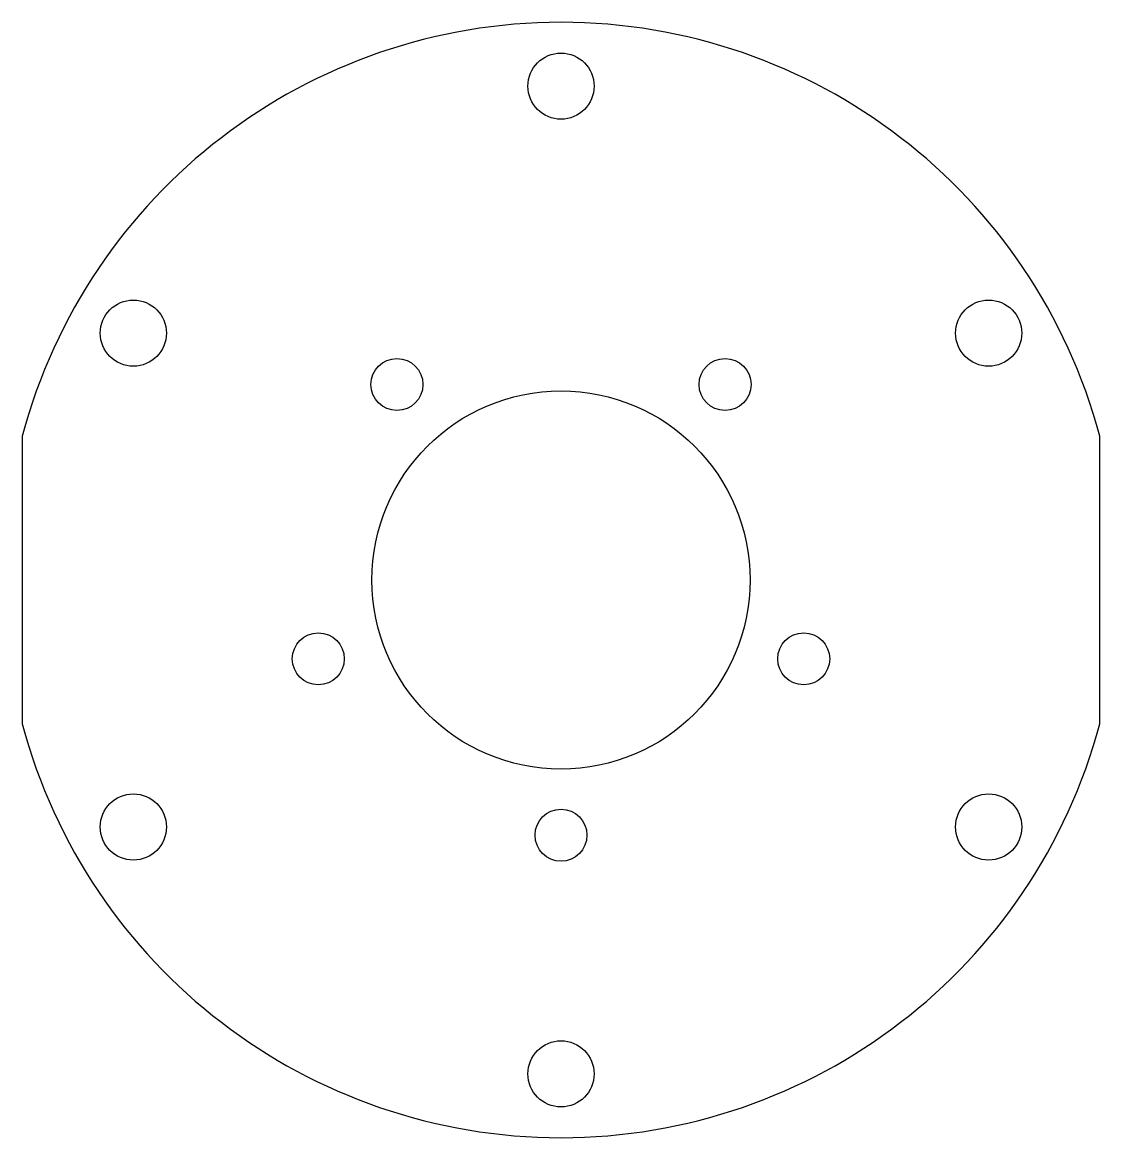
# Model space of a CAD drawing. Header units: millimetres. Extents: x -57 to 57, y -59 to 59.
import ezdxf

# ---------------------------------------------------------------- set-up
doc = ezdxf.new("R2010")
doc.units = ezdxf.units.MM
doc.layers.get('0').update_dxf_attribs({"linetype": 'CONTINUOUS'})

msp = doc.modelspace()

# ---------------------------------------------------------------- linework, layer by layer
msp.add_lwpolyline([(-57, -15.23, 0.767868), (57, -15.23), (57, 15.23, 0.767868), (-57, 15.23)], format="xyb", close=True)
for centre, radius in [((0, 52.25), 3.5), ((-45.25, 26.12), 3.5), ((45.25, 26.12), 3.5), ((-17.36, 20.68), 2.75), ((17.36, 20.68), 2.75), ((0, 0), 20), ((-25.68, -8.34), 2.75), ((25.68, -8.34), 2.75), ((-45.25, -26.13), 3.5), ((45.25, -26.13), 3.5), ((0, -27), 2.75), ((0, -52.25), 3.5)]:
    msp.add_circle(centre, radius)

doc.saveas('drawing.dxf')
